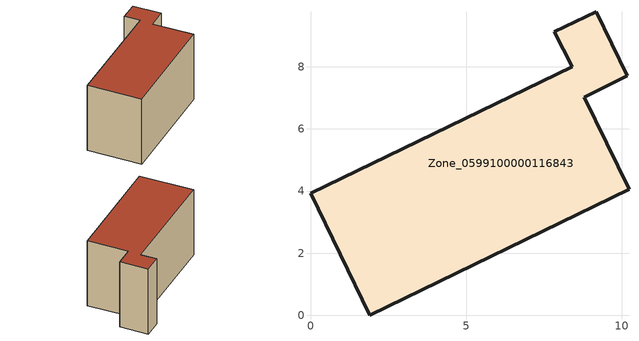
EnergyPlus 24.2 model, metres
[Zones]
Zone_0599100000116843
 floor ground (C_G): 7.83,9.12 9.18,9.77 10.19,7.7 8.8,7.02 10.24,4.06 1.91,0 0,3.93 8.42,7.99 z0
 wall outside (C_F): 1.91,0 10.24,4.06 8.8,7.02 10.19,7.7 9.18,9.77 7.83,9.12 8.42,7.99 0,3.93 1.91,0 z0:5.7
 roof outside (C_R): 10.19,7.7 9.18,9.77 7.83,9.12 8.42,7.99 0,3.93 1.91,0 10.24,4.06 8.8,7.02 z5.7
[BUILDING]
Pand.0599100000116843: North Axis=0; Terrain=City; Loads Convergence Tolerance Value=0.04; Temperature Convergence Tolerance Value=0.4; Solar Distribution=FullExterior; Maximum Number of Warmup Days=25; Minimum Number of Warmup Days=1
[Site:Location]
Rotterdam.The.Hague.AP_ZH_NLD Design_Conditions: Latitude=51.96; Longitude=4.45; Time Zone=1; Elevation=-4.5
[SITE:GROUNDTEMPERATURE:BUILDINGSURFACE]
18, 18, 18, 18, 18, 18, 18, 18, 18, 18, 18, 18
[MATERIAL] Thermal Absorptance=0.9; Solar Absorptance=0.7; Visible Absorptance=0.7
Name | Roughness | Thickness | Conductivity | Density | Specific Heat
G.TI.1946-1964 | MediumSmooth | 0.15 | 1 | 540 | 1210
F.TI.1946-1964 | Rough | 0.3 | 0.857143 | 1920 | 840
R.TI.1946-1964 | MediumRough | 0.2 | 0.277778 | 1500 | 1000
[CONSTRUCTION]
C_G: G.TI.1946-1964
C_F: F.TI.1946-1964
C_R: R.TI.1946-1964
[ZONE]
Zone_0599100000116843: Type=1; Multiplier=1; Ceiling Height=Autocalculate; Volume=Autocalculate; Floor Area=autocalculate; Part of Total Floor Area=Yes
[ZONEINFILTRATION:DESIGNFLOWRATE]
Infil_Zone_0599100000116843: Zone or ZoneList or Space or SpaceList=Zone_0599100000116843; Schedule=AlwaysOn; Design Flow Rate Calculation Method=Flow/Area; Flow Rate per Floor Area=0.003; Constant Term Coefficient=1; Temperature Term Coefficient=0; Velocity Term Coefficient=0; Velocity Squared Term Coefficient=0
[HVACTEMPLATE:ZONE:IDEALLOADSAIRSYSTEM]
Zone_0599100000116843: Maximum Heating Supply Air Temperature=50; Minimum Cooling Supply Air Temperature=13; Maximum Heating Supply Air Humidity Ratio=0.0156; Minimum Cooling Supply Air Humidity Ratio=0.0077; Heating Limit=NoLimit; Cooling Limit=NoLimit; Dehumidification Control Type=ConstantSensibleHeatRatio; Cooling Sensible Heat Ratio=0.7; Dehumidification Setpoint=60; Humidification Control Type=None; Humidification Setpoint=30; Outdoor Air Method=None; Outdoor Air Flow Rate per Person=0.00944; Outdoor Air Flow Rate per Zone Floor Area=0; Outdoor Air Flow Rate per Zone=0; Demand Controlled Ventilation Type=None; Outdoor Air Economizer Type=NoEconomizer; Heat Recovery Type=None; Sensible Heat Recovery Effectiveness=0.7; Latent Heat Recovery Effectiveness=0.65
[ZONECONTROL:THERMOSTAT]
ThermostatControl_Zone_0599100000116843: Zone or ZoneList=Zone_0599100000116843; Control Type Schedule=DualSetpointControlType; Control 1=Thermostat_Zone_0599100000116843; Temperature Difference Between Cutout And Setpoint=0
[THERMOSTATSETPOINT:DUALSETPOINT]
Thermostat_Zone_0599100000116843: Heating Setpoint Temperature Schedule=HeatingSetpoint_Zone_0599100000116843; Cooling Setpoint Temperature Schedule=CoolingSetpoint_Zone_0599100000116843
[SCHEDULE:COMPACT]
HeatingSetpoint_Zone_0599100000116843: Through: 12/31, For: AllDays, Until: 24:00, 21
CoolingSetpoint_Zone_0599100000116843: Through: 12/31, For: AllDays, Until: 24:00, 24
DualSetpointControlType: Through: 12/31, For: AllDays, Until: 24:00, 4
AlwaysOn: Through: 12/31, For: AllDays, Until: 24:00, 1
